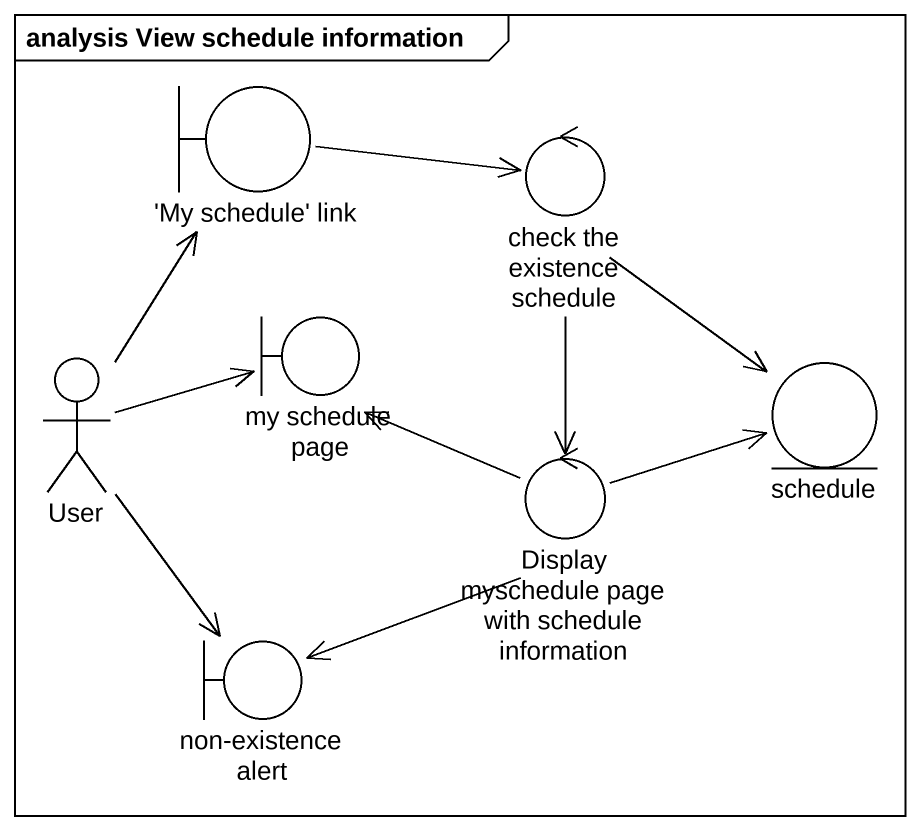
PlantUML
@startuml
mainframe analysis View schedule information
boundary "'My schedule' link" as My_schedule_link
control "check the existence schedule" as check_the_existence_schedule
actor User
boundary "my schedule page" as my_schedule_page
entity schedule
control "Display myschedule page with schedule information" as Display_myschedule_page
boundary "non-existence alert" as non_existence_alert
My_schedule_link -right-> check_the_existence_schedule
check_the_existence_schedule --> schedule
check_the_existence_schedule --> Display_myschedule_page
User -up-> My_schedule_link
User -right-> my_schedule_page
User --> non_existence_alert
Display_myschedule_page -up-> my_schedule_page
Display_myschedule_page -right-> schedule
Display_myschedule_page -left-> non_existence_alert
@enduml
